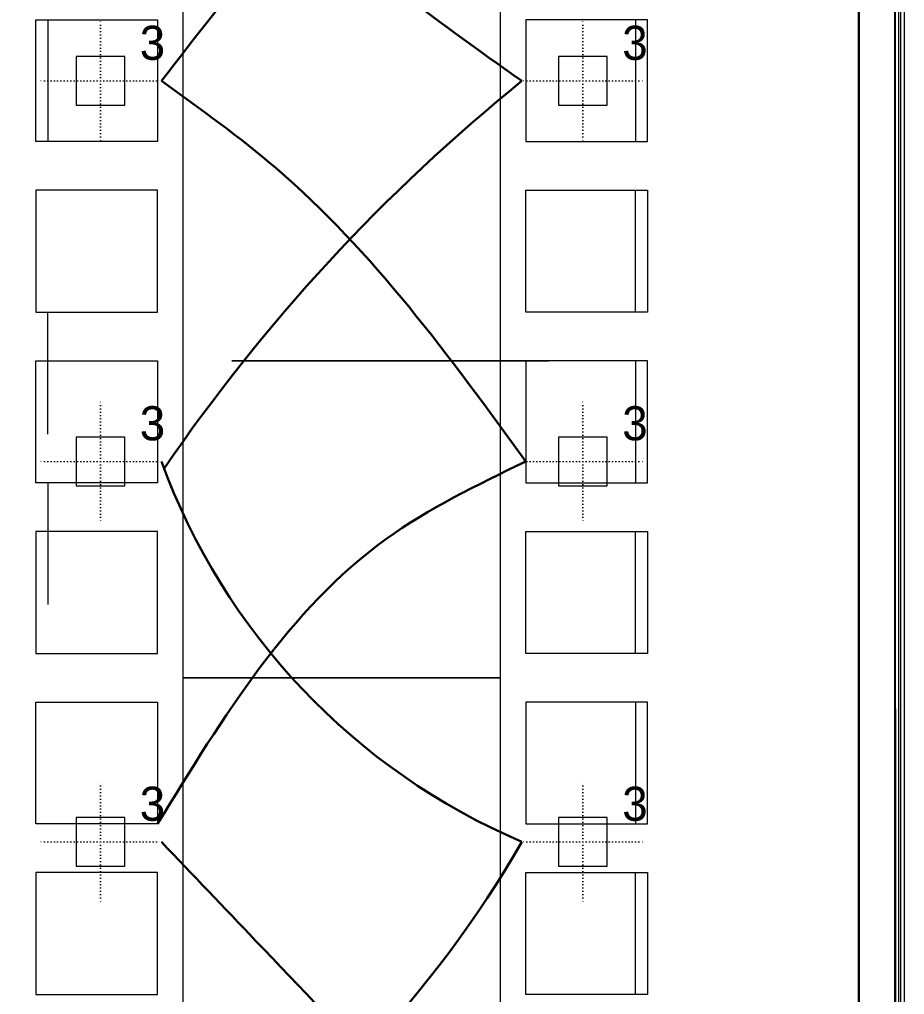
# Model space of a CAD drawing. Extents: x -2012 to 34975, y -1043 to 8321.
# Drawn here: x 16937.8 to 17300.8, y 2177.5 to 2577.6 of the extents above; entities that cross this region are included whole.
import ezdxf

# ---------------------------------------------------------------- set-up
doc = ezdxf.new("R2010")
doc.units = 0
doc.header["$LTSCALE"] = 25
doc.linetypes.add('DOT2', pattern=[0.125, 0, -0.125])
doc.layers.get('0').update_dxf_attribs({"color": 9, "lineweight": 9})
for name, color, linetype, lineweight in [('05', 9, 'Continuous', 9), ('06D', 9, 'Continuous', 9), ('15', 9, 'Continuous', 9), ('31', 9, 'Continuous', 9), ('E-KABLO', 7, 'Continuous', 30)]:
    doc.layers.add(name, color=color, linetype=linetype, lineweight=lineweight)
doc.styles.add('TX-TEXT', font='')
doc.styles.get('TX-TEXT').set_extended_font_data('TrSah Futura Lt BT')

# ---------------------------------------------------------------- blocks, each defined once
blk = doc.blocks.new('p-bur-vw- aydınlatma 3')
at = {"linetype": 'DOT2', "ltscale": 0.4}
for q in [(0, 25), (-25, 0), (0, -25), (25, 0)]:
    blk.add_line((0, 0), q, dxfattribs=at)
at = {"linetype": 'ByBlock'}
blk.add_lwpolyline([(0, 10), (-10, 10), (-10, -10), (10, -10), (10, 10), (0, 10)], dxfattribs=at)
at = {"insert": (16.13, 22.65), "char_height": 14, "width": 14.596, "attachment_point": 1, "style": 'TX-TEXT'}
blk.add_mtext('3', dxfattribs=at)

msp = doc.modelspace()

# ---------------------------------------------------------------- linework, layer by layer
msp.add_lwpolyline([(16822.84, 2869.5), (17296.81, 2869.24), (17297.31, 1720.48), (16885.04, 1720.5), (16885.04, 1794.5), (16820.84, 1794.5), (16820.84, 2410.5), (16882.84, 2410.5), (16882.84, 2494.5), (16822.84, 2494.5), (16822.84, 2869.5)])
at = {"layer": '05'}
for p, q in [((17004.97, 2447.5), (17004.97, 2587.5)), ((17004.97, 2447.5), (17004.97, 2587.5)), ((17134.97, 2587.5), (17134.97, 2447.5)), ((17134.97, 2587.5), (17134.97, 2447.5)), ((17004.97, 2307.5), (17004.97, 2447.5)), ((17004.97, 2307.5), (17004.97, 2447.5)), ((17134.97, 2447.5), (17134.97, 2307.5)), ((17134.97, 2447.5), (17134.97, 2307.5)), ((17024.97, 2437.5), (17154.97, 2437.5)), ((17154.97, 2437.5), (17024.97, 2437.5)), ((17024.97, 2437.5), (17154.97, 2437.5)), ((17154.97, 2437.5), (17024.97, 2437.5)), ((17134.97, 2307.5), (17004.97, 2307.5)), ((17004.97, 2167.5), (17004.97, 2307.5)), ((17004.97, 2307.5), (17134.97, 2307.5)), ((17134.97, 2307.5), (17004.97, 2307.5)), ((17004.97, 2167.5), (17004.97, 2307.5)), ((17004.97, 2307.5), (17134.97, 2307.5)), ((17134.97, 2307.5), (17134.97, 2167.5)), ((17134.97, 2307.5), (17134.97, 2167.5))]:
    msp.add_line(p, q, dxfattribs=at)
for points in [[(16994.47, 2577.5), (16994.47, 2527.5), (16944.47, 2527.5), (16944.47, 2577.5)], [(16994.47, 2577.5), (16994.47, 2527.5), (16944.47, 2527.5), (16944.47, 2577.5)], [(17145.47, 2577.5), (17145.47, 2527.5), (17195.47, 2527.5), (17195.47, 2577.5)], [(17145.47, 2577.5), (17145.47, 2527.5), (17195.47, 2527.5), (17195.47, 2577.5)], [(16994.47, 2457.5), (16994.47, 2507.5), (16944.47, 2507.5), (16944.47, 2457.5)], [(16994.47, 2457.5), (16994.47, 2507.5), (16944.47, 2507.5), (16944.47, 2457.5)], [(17145.47, 2457.5), (17145.47, 2507.5), (17195.47, 2507.5), (17195.47, 2457.5)], [(17145.47, 2457.5), (17145.47, 2507.5), (17195.47, 2507.5), (17195.47, 2457.5)], [(16994.47, 2437.5), (16994.47, 2387.5), (16944.47, 2387.5), (16944.47, 2437.5)], [(16994.47, 2437.5), (16994.47, 2387.5), (16944.47, 2387.5), (16944.47, 2437.5)], [(17145.47, 2437.5), (17145.47, 2387.5), (17195.47, 2387.5), (17195.47, 2437.5)], [(17145.47, 2437.5), (17145.47, 2387.5), (17195.47, 2387.5), (17195.47, 2437.5)], [(16994.47, 2317.5), (16994.47, 2367.5), (16944.47, 2367.5), (16944.47, 2317.5)], [(16994.47, 2317.5), (16994.47, 2367.5), (16944.47, 2367.5), (16944.47, 2317.5)], [(17145.47, 2317.5), (17145.47, 2367.5), (17195.47, 2367.5), (17195.47, 2317.5)], [(17145.47, 2317.5), (17145.47, 2367.5), (17195.47, 2367.5), (17195.47, 2317.5)], [(16994.47, 2297.5), (16994.47, 2247.5), (16944.47, 2247.5), (16944.47, 2297.5)], [(16994.47, 2297.5), (16994.47, 2247.5), (16944.47, 2247.5), (16944.47, 2297.5)], [(17145.47, 2297.5), (17145.47, 2247.5), (17195.47, 2247.5), (17195.47, 2297.5)], [(17145.47, 2297.5), (17145.47, 2247.5), (17195.47, 2247.5), (17195.47, 2297.5)], [(16994.47, 2177.5), (16994.47, 2227.5), (16944.47, 2227.5), (16944.47, 2177.5)], [(16994.47, 2177.5), (16994.47, 2227.5), (16944.47, 2227.5), (16944.47, 2177.5)], [(17145.47, 2177.5), (17145.47, 2227.5), (17195.47, 2227.5), (17195.47, 2177.5)], [(17145.47, 2177.5), (17145.47, 2227.5), (17195.47, 2227.5), (17195.47, 2177.5)]]:
    msp.add_lwpolyline(points, close=True, dxfattribs=at)
for points in [[(16949.47, 2577.5), (16949.47, 2527.5)], [(16949.47, 2577.5), (16949.47, 2527.5)], [(17190.47, 2577.5), (17190.47, 2527.5)], [(17190.47, 2577.5), (17190.47, 2527.5)], [(17190.47, 2457.5), (17190.47, 2507.5)], [(17190.47, 2457.5), (17190.47, 2507.5)], [(16949.47, 2407.5), (16949.47, 2457.5)], [(16949.47, 2407.5), (16949.47, 2457.5)], [(17190.47, 2437.5), (17190.47, 2387.5)], [(17190.47, 2437.5), (17190.47, 2387.5)], [(16949.47, 2387.5), (16949.47, 2337.5)], [(16949.47, 2387.5), (16949.47, 2337.5)], [(17190.47, 2317.5), (17190.47, 2367.5)], [(17190.47, 2317.5), (17190.47, 2367.5)], [(17190.47, 2297.5), (17190.47, 2247.5)], [(17190.47, 2297.5), (17190.47, 2247.5)], [(17190.47, 2177.5), (17190.47, 2227.5)], [(17190.47, 2177.5), (17190.47, 2227.5)]]:
    msp.add_lwpolyline(points, dxfattribs=at)
at = {"layer": '06D'}
for points in [[(17296.81, 1890.76), (17296.81, 2864.27)], [(17300.81, 1890.76), (17300.81, 2864.29)]]:
    msp.add_lwpolyline(points, dxfattribs=at)
at = {"layer": '15'}
for points in [[(17298.31, 2867.28), (17298.31, 1887.77)], [(17299.31, 1887.77), (17299.31, 2867.28)]]:
    msp.add_lwpolyline(points, dxfattribs=at)
at = {"layer": 'E-KABLO', "color": 6}
msp.add_line((17282.04, 2849.18), (17282.04, 1891.33), dxfattribs=at)
for centre, radius, start, end in [((17612.67, 1972.59), 745.59, 128.95486, 145.64914), ((17250.26, 2488.99), 270.62, 200.0379, 246.8616), ((16742.64, 2472.15), 463.53, 303.1366, 329.9639)]:
    msp.add_arc(centre, radius, start, end, dxfattribs=at)
for points in [[(17143.92, 2552.39), (17043, 2637.34), (16996.02, 2708.52)], [(16996.02, 2552.39), (17083.89, 2655.72), (17143.92, 2708.52)], [(17145.47, 2396.26), (17043.09, 2516.55), (16996.02, 2552.39)], [(16994.47, 2247.5), (17088.14, 2364.37), (17145.47, 2396.26)], [(17145.47, 2084.01), (17034.67, 2199.59), (16996.02, 2240.13)]]:
    msp.add_spline(points, degree=3, dxfattribs=at)

# ---------------------------------------------------------------- block references
at = {"layer": '31', "linetype": 'ByBlock'}
for p in [(16971.02, 2552.39), (17168.92, 2552.39), (16971.02, 2396.26), (17168.92, 2396.26), (16971.02, 2240.13), (17168.92, 2240.13)]:
    msp.add_blockref('p-bur-vw- aydınlatma 3', p, dxfattribs=at)

doc.saveas('drawing.dxf')
